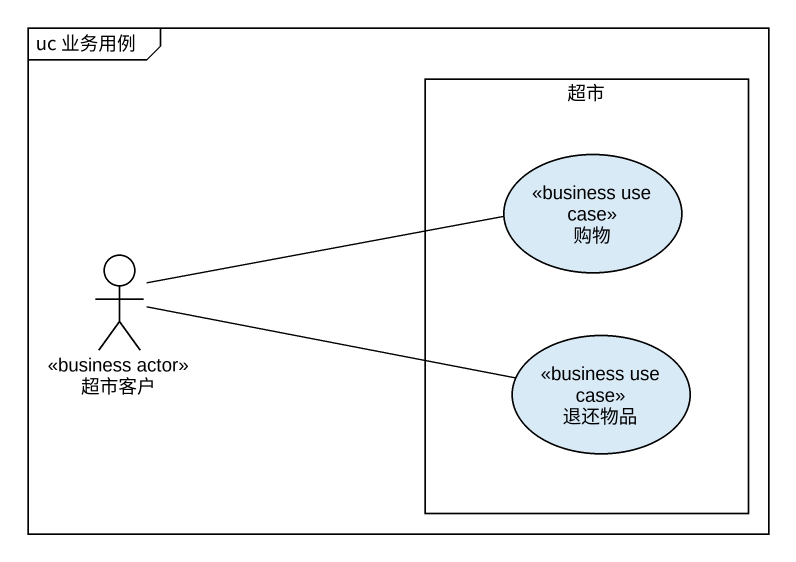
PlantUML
@startuml
mainframe uc 业务用例
rectangle 超市 {
  usecase 购物 <<business use case>>
  usecase 退还物品 <<business use case>>
}
actor 超市客户 <<business actor>>
超市客户 -right- 购物
超市客户 -right- 退还物品
@enduml
